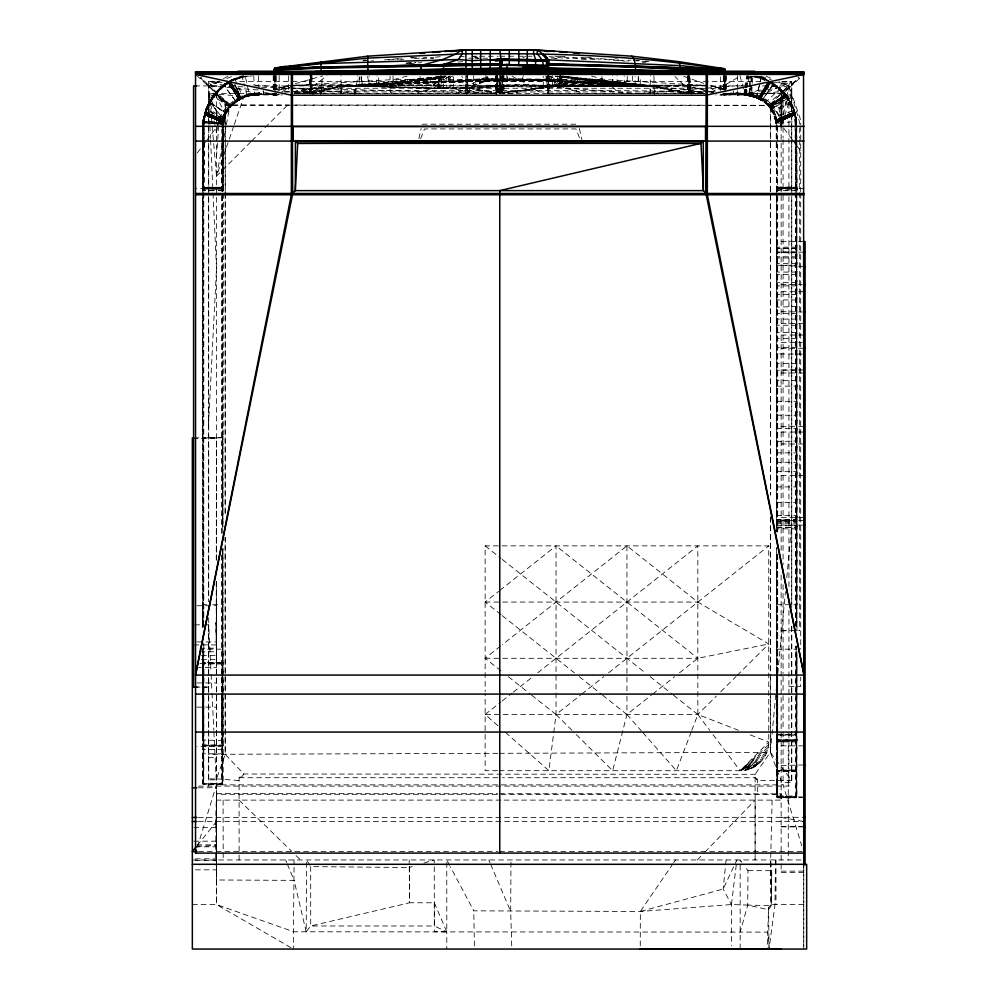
<?xml version="1.0" encoding="UTF-8"?>
<svg xmlns="http://www.w3.org/2000/svg" width="999" height="999" viewBox="0 0 999 999"><rect width="100%" height="100%" fill="white"/><g stroke="black" fill="none" stroke-linecap="round" stroke-linejoin="round"><path stroke-width="0.75" stroke-dasharray="5 3.75" d="M203.796 731.38L203.796 744.904L202.497 744.942L202.872 745.866L222.615 745.878L223.002 744.967L203.796 744.904L202.497 744.23L202.497 649.163L223.002 649.163L223.002 739.672C222.278 754.52 220.816 733.84 221.703 731.393M223.002 739.672L221.703 740.584L202.585 739.997L202.585 676.96M202.585 675.424L202.585 662.387L223.002 662.599L221.703 663.985L203.796 663.985L202.909 662.687L222.902 663.136M202.597 604.707L202.597 627.697L202.497 192.645M223.002 548.726L223.002 783.291L221.703 784.59L203.297 784.477L203.297 649.163L203.297 675.424M202.497 436.451L203.309 437.325L203.309 627.697L203.297 192.645M203.297 783.278L203.297 676.972M203.796 729.844L203.796 693.081M203.796 691.545L203.796 663.985M203.709 142.807L203.646 188.511L222.902 188.549L223.401 189.822L223.002 436.775L221.703 437.862L203.796 437.849L202.497 436.763L202.884 192.919M203.709 141.271L203.709 129.021M203.709 127.485C203.371 115.31 208.154 103.209 215.747 93.794L226.486 83.879M199.887 663.586L216.508 663.586L216.496 581.368M216.496 559.615L216.508 438.461L193.856 438.461M213.886 731.83L216.508 786.113L216.508 904.557L291.945 948.251M221.703 729.857L221.703 693.094M221.703 691.558L221.703 663.985M222.178 740.509L222.178 734.39M222.178 732.854L222.19 696.066M222.19 694.542L222.203 662.112M222.902 731.817L222.802 783.778L221.703 784.49L203.796 784.477L202.497 783.278L223.002 783.291M222.902 730.269L222.902 692.831M222.902 691.271L222.902 674.113M222.902 672.552L222.902 548.738M222.902 527.135L223.002 436.463M225.225 537.362L225.212 754.32L216.508 778.883L208.441 778.883L208.441 779.857L216.508 779.857M225.225 513.948L225.25 195.542M225.25 193.981L225.262 105.02L289.111 105.045M310.327 75.712L310.327 92.12L311.251 93.219L341.808 85.914L487.787 80.956L488.436 78.309L551.098 79.283L638.548 84.003C652.609 88.486 672.414 88.087 687.537 93.144L690.097 93.332L690.147 75.724M465.771 75.712L465.771 93.619L466.346 75.712M466.883 75.712L466.858 93.694L473.613 85.09L473.701 75.662M467.694 75.699L467.22 93.694L473.613 85.09L487.787 80.17L547.04 80.195L549.1 81.231L651.323 85.951L687.574 93.232L696.153 93.631M486.213 76.848L486.126 80.295L484.84 81.131L319.056 87.038L295.204 91.284C342.694 82.405 400.811 87.712 444.93 76.786L439.922 76.361L352.572 85.951L341.346 85.914L311.963 93.169L304.932 93.644M499.9 88.262L499.9 93.419L291.246 88.049M547.902 75.712L548.226 93.806M689.672 75.712L689.148 93.319L652.809 85.951L560.901 75.974L562.762 82.03L655.132 86.014L705.057 92.308M720.341 90.634L720.354 75.712M725.099 92.12L725.099 75.712M725.386 89.136L725.399 75.712M725.836 89.136L725.836 75.712M726.31 89.136L726.31 75.712M740.159 948.938L740.159 859.952L741.895 862.337M791.72 626.485L791.72 782.442L781.143 782.442L781.143 780.531L770.341 752.322L770.391 516.92M777.197 729.794L777.197 673.975M777.197 672.427L777.21 554.895M776.485 380.544L777.21 380.557L777.21 531.543L777.197 195.779M777.21 673.888L777.21 797.04L796.378 796.777L795.604 797.851L777.697 797.851L776.398 796.553L776.398 547.44M777.21 672.352L777.21 555.119M777.21 531.88L777.21 528.783L796.902 528.858M791.72 626.348L791.72 782.442M791.72 607.654L791.72 196.628M791.72 190.397L791.72 81.419L779.245 81.419M796.902 191.346L796.727 139.648L796.815 191.346L796.902 187.1L776.398 187.1L776.398 528.858M803.733 945.953L803.733 866.383M216.234 582.067L216.508 787.774L215.672 851.485M216.271 560.214L216.508 438.461M341.009 93.619L341.046 75.712M450.087 75.824L450.062 87.512L446.603 88.611L352.572 85.951L445.167 76.024M495.991 94.818L496.74 92.457L500.087 92.158L500.586 76.036M496.428 94.53C495.254 89.885 502.534 90.335 503.971 92.982L553.059 86.451L655.132 86.014L654.495 94.917M546.99 76.736L547.152 80.632L549.1 81.231L549.113 85.951L547.814 84.465M548.613 93.993L548.626 81.144L547.714 76.873M640.259 945.878L640.347 911.463L672.914 863.823M791.72 127.71L791.72 81.419L747.402 93.419L759.103 95.867L766.308 93.332L781.318 93.244L781.143 124.351L781.318 93.244L788.935 85.926L778.92 81.643M781.143 125.624L781.318 93.244L770.791 103.759L759.103 95.867L791.72 81.419L770.479 105.357L770.391 495.104L770.341 195.692M222.902 188.549L221.703 187.849L203.796 187.837L202.884 189.822L202.597 188.536L203.646 187.75L222.64 187.75L223.401 187.899L223.401 189.835L221.703 187.75L203.796 187.737L202.984 187.874L202.897 189.835L204.183 188.424L222.103 188.424L223.389 189.822L223.301 187.238L202.897 187.238L202.497 191.346L202.984 139.698M203.796 191.346L204.058 139.56M221.703 191.358L221.965 142.732M222.465 129.395L222.253 191.358M222.902 127.959L222.665 191.358M223.002 191.358L223.401 187.25M767.819 82.405L758.054 97.989C767.482 102.797 775.299 112.55 776.148 123.501L776.485 191.346L776.485 187.1M776.498 741.932L776.498 739.335M781.156 124.176L781.318 93.244L781.143 125.487M223.002 190.709L202.497 190.697L202.747 142.532M202.747 140.996L202.809 128.734M202.822 127.198C202.71 109.515 212.387 91.92 227.297 82.467M202.859 139.473L202.585 191.346M202.859 137.937L202.922 125.674M203.134 139.498L202.834 191.346M203.147 137.962L203.209 125.699M203.571 139.523L203.247 191.346M203.584 137.987L203.646 125.737M204.058 138.024L204.121 125.787M221.965 141.209L222.028 128.996M274.151 93.619C274.113 95.067 277.06 95.529 276.236 93.619M294.056 867.244L293.294 949.038M310.701 866.483L310.701 925.986L306.181 931.78L306.606 859.952L310.027 865.496M500.149 73.439L500.087 92.195L503.496 92.545L554.782 86.526L562.574 82.642L559.428 74.126M511.725 945.878L510.689 911.463L510.976 859.952M192.345 904.557L216.508 904.557L293.806 931.792L740.159 932.092L747.739 905.094L747.976 870.641L745.366 867.082M775.486 859.952L774.999 904.545L769.068 948.938L767.794 932.117L740.159 932.092M226.061 83.579C216.271 90.272 208.054 100.562 205.195 112.275C205.195 115.235 200 123.202 204.146 122.727L222.065 124.226C225.587 124.7 221.653 117.095 223.963 119.106C223.376 116.458 234.303 99.563 229.92 106.443L226.124 112.725L223.351 124.425L222.49 124.725L225.25 112.675L229.683 105.956L240.747 97.203L254.595 94.106L279.183 94.093M229.645 81.069C234.678 78.047 240.26 78.796 245.317 76.461L249.488 95.38L241.408 98.651L241.408 97.79L249.488 95.38L259.228 94.917L259.041 90.634M777.197 734.452L796.528 734.115L795.604 734.889L777.222 735.039L776.772 734.115L777.697 735.152L795.604 735.102L796.715 734.178L796.378 734.814M776.398 187.75L796.103 187.575L796.902 189.685M796.802 650.711L796.802 797.052L795.604 797.751L795.604 646.091M737.324 90.684L737.274 94.967L744.967 94.917L756.231 97.378L761.912 100.587L767.282 104.633L772.639 112.063L789.722 103.197C792.582 97.215 776.885 86.726 773.651 83.654L761.4 77.21L753.983 75.537M737.349 89.186L737.599 75.762M202.497 189.036L203.346 188.149L203.272 139.71M222.09 127.697C220.117 102.273 249.475 88.811 271.491 93.619M222.203 744.954L222.203 746.153M222.19 555.119L222.203 784.49M723.813 93.619L723.813 94.818L726.31 94.53C746.815 90.559 774.487 99.813 776.535 123.451L776.398 189.685L777.697 187.75L795.604 187.737L796.902 189.036L795.604 187.837M804.008 188.411L777.697 188.287C775.212 190.322 777.859 187.575 777.197 188.474L776.398 189.685L776.46 188.399L777.697 188.012L796.902 188.386M796.528 741.932L796.802 739.335L776.398 739.335L777.697 741.433L796.902 740.933M796.103 739.335L796.103 741.932M796.103 769.992L795.604 771.29L777.697 771.29L776.398 769.992L796.902 769.992L796.103 771.191M796.528 796.003L796.528 797.464L796.902 653.783L796.802 796.003L796.103 796.003L796.103 797.751L796.103 646.091M772.102 800.112L770.679 859.952L771.265 905.643L768.506 909.702L767.269 948.938M193.856 827.609L216.508 827.609L215.672 827.597L216.508 794.305L781.143 794.305M777.697 796.927L777.197 797.751L777.197 731.568M506.718 75.487L507.342 80.956L522.976 80.969L523.713 80.02L523.551 75.662M776.735 191.358L776.535 123.451L796.665 121.291L796.678 124.351M227.51 82.343C222.864 85.202 207.792 97.827 210.252 102.51L222.902 118.731C225.924 118.831 222.078 133.829 223.689 117.582L206.393 108.167L205.207 112.475M649.899 93.619L650.461 75.712M777.147 191.358L776.972 123.414C774.924 99.525 747.027 90.172 726.31 94.093C723.9 93.132 722.339 96.216 724.675 93.619M776.922 734.827L776.585 734.19L777.697 734.889M733.828 93.419L733.303 90.921M341.034 94.156L341.346 85.914L311.95 94.518M749.4 88.374L749.05 95.954L743.843 94.768L720.354 94.917M749.462 86.851L749.912 76.174L761.013 78.446L764.972 80.532L761.088 78.459L749.312 76.036L747.727 86.451M750.049 88.486L749.7 96.016M750.112 86.95L750.561 76.224M751.211 76.299L750.349 96.104M751.847 76.399L751.011 96.129L758.041 98.426M499.138 770.704L740.134 770.704C755.419 771.053 769.093 757.379 768.743 742.082L768.743 545.866L485.139 545.866L485.139 691.708M227.997 83.529C220.342 87.862 214.91 95.242 210.265 102.535L225.849 113.324L209.178 101.811M803.733 904.545L771.041 904.545L770.516 859.952L771.74 870.678L771.041 904.545L768.593 907.766L768.506 909.702L747.739 905.094L731.455 904.545L640.347 911.463L473.776 910.838L450.424 866.832M796.54 741.408L796.902 739.522L796.815 740.546M204.882 113.811C207.63 100.799 216.808 89.261 227.847 82.155L239.273 99.85L229.645 107.53L238.886 99.438L243.019 97.652L237.725 85.489M208.441 425.437L216.508 268.656L213.012 192.67M761.288 77.273L756.231 97.378L762.012 100.362C753.383 93.019 761.213 103.284 762.599 99.588L773.601 83.741L762.749 99.301C762.274 102.248 757.379 97.752 761.875 100.662L758.104 98.002L762.012 100.362C754.682 95.904 745.766 94.193 737.274 94.967M222.49 124.725L222.989 118.469L210.265 102.535L216.134 94.093L224.251 85.777L227.947 83.891M776.772 741.932L776.398 739.335M796.141 740.958L777.697 741.021L776.498 739.834L796.802 739.822L795.604 740.634L777.697 740.734L776.398 739.535L777.697 740.734L796.103 740.534M202.934 122.615L205.994 108.928L222.902 118.856L224.151 118.781L223.351 124.425L226.049 113.049L231.219 105.732C227.447 108.903 231.98 106.606 230.02 105.045L215.659 92.882M777.197 740.634L776.498 739.834L777.697 741.932L796.902 741.932M321.091 93.619L322.402 75.712M230.382 104.733L217.083 93.107C216.134 91.109 213.087 94.43 215.422 95.105L228.709 106.681C231.381 107.417 226.785 114.96 224.925 112.375L210.252 102.51L207.118 109.565L223.277 119.393L224.176 119.131L223.277 123.414L222.103 123.052L223.351 122.765L223.401 127.672M222.615 662.225L222.615 663.586M746.403 95.18L758.004 98.252L767.981 82.305L757.866 98.314L746.403 95.18L747.502 87.937M202.872 189.023L204.196 188.137L222.727 188.249L223.401 188.549L223.002 192.657M215.672 827.597L216.508 817.432M222.615 744.967L221.703 745.878L203.796 745.866L202.872 744.942M222.615 676.972L222.59 783.728L203.346 784.165L202.872 649.163M724.238 93.619L723.326 94.53M776.772 189.036L777.697 188.124M796.528 739.335L795.604 740.247L777.697 740.259L776.772 739.335M796.528 769.992L795.604 770.903L777.697 770.916L776.772 769.992M795.604 797.052L796.528 796.553L796.528 646.091M216.508 156.731L219.268 118.244L208.441 93.419L274.937 93.419M777.197 187.088L777.197 188.474L795.604 188.374L796.902 189.048L777.197 189.036M772.639 112.063L769.455 106.581L762.062 100.287L756.518 97.452L745.142 94.843L745.991 89.211M773.176 84.328C782.492 90.797 789.734 99.813 793.631 110.489L774.824 116.683L776.148 123.501L775.649 121.366L794.879 112.825L794.767 111.988L775.399 120.342L776.535 123.451M704.857 852.197L755.132 800.112L755.119 859.952L755.119 774.312L770.341 752.322L785.464 591.583M786.775 577.672L791.72 525.112M202.959 189.136L202.884 189.822L203.234 187.862L202.984 189.31L202.597 188.536L223.339 189.148L223.277 123.414L202.984 121.304L206.468 108.204L209.253 101.836M205.057 113.124L223.739 121.428L223.401 123.102L223.788 121.816L204.807 113.649L206.393 108.167L205.082 112.887L223.938 120.679L224.425 117.994L223.351 124.425M507.342 80.956L507.292 76.711M726.086 859.952L723.164 889.073L731.455 904.545L731.518 945.878M313.786 866.633L409.265 867.507L409.378 866.483L409.54 902.771L310.701 925.986L434.34 925.986M546.515 76.711C543.369 83.092 554.27 82.005 551.098 76.199M203.796 746.153L203.297 744.942M776.922 740.109L777.197 741.832M777.197 771.203L777.197 769.992M770.816 82.168L759.852 99.488L761.875 100.662L759.19 98.576L769.13 82.905M757.891 98.189L756.493 97.552L761.875 100.662L756.493 97.552L761.875 100.662L756.493 97.552L761.4 77.21L755.444 76.074M222.889 119.043L224.95 112.325L229.433 105.594L215.16 93.232M205.994 108.928L204.807 113.649L223.813 121.603L204.67 114.323L223.701 122.278L223.876 121.266L205.145 112.725L223.988 120.529L205.207 112.188L224.013 120.33L205.082 112.775L205.994 108.928L204.832 113.836L223.813 121.603L224.425 117.994L223.601 122.902L204.645 114.535L206.393 108.167L205.207 112.338L223.938 120.679L224.425 117.994L223.764 121.853L204.72 113.986L205.994 108.928L202.847 122.602L205.994 108.928L205.182 112.175L224.001 120.467L224.425 117.994L223.938 120.617L205.032 112.787L223.913 120.592M759.64 99.301L762.012 100.362L759.54 98.714M202.884 127.422L202.884 121.291L204.932 113.237L223.913 120.991L205.107 112.437L223.901 121.154L204.932 113.237L223.876 121.141L205.12 112.487L223.913 120.879M420.005 76.386L420.641 80.582L443.019 77.522L444.38 76.074C435.601 76.711 429.445 80.195 420.641 80.582L389.41 84.503L352.572 85.951L378.047 84.703L378.746 75.949M731.455 904.545L736.862 859.952L734.253 865.509M204.146 122.727L223.289 124.088L204.146 122.727L207.118 109.565M499.812 590.446L556.043 545.866L556.043 714.497L548.888 770.704L504.845 731.867M725.823 93.619C725.511 95.729 722.065 95.217 724.824 93.619M437.412 77.185L436.426 78.609L430.494 79.371M355.282 93.619L357.842 75.712M691.383 94.917L690.983 87.038L687.537 93.144L690.072 93.419L690.983 87.038L707.354 90.859L690.983 87.038L639.835 85.365L638.548 84.003L638.548 76.798M202.872 663.573L202.872 662.212M223.739 121.428L223.401 123.102L223.651 121.89L204.807 113.824L204.608 114.61L223.639 122.665L204.695 114.211L223.776 121.728L205.02 113.024L223.901 120.916M746.628 89.298L745.766 95.042M746.865 87.812L748.676 75.924M744.692 89.136L743.855 94.718L745.142 94.843M744.917 87.65L746.728 75.787M745.341 89.148L744.342 94.755L751.623 96.354L752.509 76.036L761.113 77.972L765.134 80.095L761.201 77.997L752.347 76.161M745.566 87.662L747.377 75.799M746.216 87.725L748.026 75.837M440.497 76.723L439.398 78.134L420.991 80.632L445.142 76.473L389.747 84.191L341.808 85.914L311.8 93.169L303.396 93.631M649.974 94.143L651.261 85.951L686.063 94.256M438.286 76.498L438.449 87.213L437.25 88.049L353.721 86.014L319.942 89.598L294.68 93.706M354.807 94.917L353.721 86.014L452.085 88.861L470.192 88.436L495.516 93.207L496.878 91.671M361.663 76.698L361.301 85.09L352.572 85.951L375.911 85.015M222.902 662.399L221.703 663.648L203.796 663.636L202.585 662.387M778.683 82.355L788.935 85.926L781.143 127.16L778.77 114.748L791.72 93.419L770.791 103.759L778.696 115.459L781.193 102.585M796.902 245.866L795.604 247.165L777.697 247.178L776.398 245.879M776.398 520.766L777.697 519.468L795.604 519.468L796.902 520.754M276.373 93.419L243.956 96.466L208.441 93.419L216.508 132.705C216.92 111.663 234.765 93.831 255.794 93.419L208.441 81.419L208.441 194.743M216.508 175.974L223.426 139.823M223.714 138.312L226.024 126.261M226.311 124.763L229.77 106.681L240.884 97.502L234.877 84.59L241.084 97.527L236.076 101.673L243.019 97.652L240.534 97.914L234.827 84.628M796.902 246.915L795.604 248.476L777.697 248.489L776.398 247.203M223.714 121.791L204.533 114.71L223.589 122.914L204.695 114.298L223.576 122.377L204.658 114.41L223.751 121.578L223.589 122.615L204.558 114.635L223.601 122.902L204.558 114.66L204.807 113.948L223.714 121.703L204.758 114.011M238.873 99.45L228.908 83.554M796.902 250.699L795.604 251.96L777.697 251.973L776.398 250.712M796.902 251.473L795.604 252.735L777.697 252.747L776.398 251.486M202.597 189.036L203.309 187.924L204.183 188.511L204.183 142.832M222.902 744.967L221.703 746.153L196.865 746.365M458.404 93.419L458.703 91.933L466.171 88.262L468.968 85.265L487.799 75.887M776.498 189.036L777.697 187.837L777.697 189.036M776.398 521.291L777.697 520.042L795.604 520.029L796.902 521.278M796.802 769.992L795.604 771.191L777.697 771.203L776.498 769.992M222.053 124.301L223.239 124.738L222.914 191.358M228.846 81.543L240.072 99.4L236.089 101.686L223.476 84.74L228.222 81.918L239.685 99.613L236.076 101.673L223.464 84.79L227.922 82.28L239.198 99.888L236.076 101.673L243.019 97.652L241.246 98.352M796.902 255.594L795.604 256.793L777.697 256.805L776.398 255.607M796.902 256.78L795.604 257.979L777.697 257.979L776.398 256.78M223.639 122.665L204.733 114.223L202.847 122.602L204.645 114.535L223.664 122.565L204.645 114.311L223.664 122.59L204.608 114.61L202.984 124.363M467.245 93.481L467.345 75.699M776.398 522.914L777.697 521.753L795.604 521.753L796.902 522.902M705.019 93.619L691.283 93.619L689.098 75.712L689.223 92.133L687.537 93.144L689.66 92.12L703.733 92.807M418.881 138.686L421.116 128.534M796.902 262.375L796.815 264.523L795.604 265.222L777.697 265.235L776.398 264.111M776.398 522.127L777.697 521.016L795.604 521.016L796.902 522.127M203.671 122.677C205.494 107.018 213.973 91.583 227.735 83.554M203.222 122.64C205.032 107.168 213.199 92.383 226.261 83.879M500.087 92.158L495.979 92.757L470.192 88.436L470.104 86.776L461.738 76.336M796.902 271.054L795.604 272.078L777.697 272.078L776.398 271.066M796.902 273.551L795.604 274.575L777.697 274.588L776.398 273.564M776.398 516.508L777.697 515.509L795.604 515.509L796.902 516.495M205.27 112.225L223.988 120.617L205.145 112.725L223.988 120.567L205.27 112.263L206.393 108.167L202.847 122.602L204.608 114.685L223.514 122.889M725.386 93.619L724.774 94.73L721.478 94.868M760.064 99.475L761.875 100.662L756.518 97.565L758.815 98.926L769.717 81.731M626.947 696.266L626.947 714.497L612.637 770.704L573.451 731.792M216.508 132.705C219.455 113.187 236.276 96.366 255.794 93.419M223.988 120.367L223.826 121.204L205.02 112.899L223.876 121.266L205.02 113.024M776.398 487.862L777.697 486.913L795.604 486.9L796.902 487.862M776.398 503.484L777.697 502.559L795.604 502.547L796.902 503.484M776.398 472.29L777.697 471.366L795.604 471.353L796.902 472.29M776.398 523.039L777.697 522.127L795.604 522.127L796.902 523.026M796.902 281.531L795.604 282.43L777.697 282.442L776.398 281.543M796.902 284.99L795.604 285.889L777.697 285.901L776.398 285.002M224.862 112.575L226.124 112.725L224.862 112.575L215.422 95.105M776.398 463.161L777.697 462.3L795.604 462.3L796.902 463.149M229.957 82.58L240.684 98.976L236.076 101.673L243.019 97.652L239.797 98.876M688.935 92.17L688.124 93.207M750.986 96.216L744.954 94.83L715.571 94.917M197.365 847.164L216.483 784.864L498.214 784.864M776.398 190.047L796.902 190.047L796.665 121.291C794.829 112.837 792.532 99.6 785.301 95.492L769.829 104.533C769.517 110.39 775.898 116.733 776.148 123.501L775.786 121.94L795.029 113.287L794.779 112.088L775.424 120.317L776.148 123.501L775.986 122.815L795.154 114.635L794.767 111.988M215.509 92.932L214.385 94.193L216.171 94.031L229.221 105.919C230.694 107.592 226.448 113.923 224.95 112.325M441.221 74.875L438.199 84.74L436.988 85.602L353.721 86.014L442.157 88.486L443.444 87.313L443.444 76.598L439.922 76.361L436.988 85.602M776.248 123.489C777.459 116.858 769.555 110.202 770.029 104.87L785.451 95.754C788.548 92.982 774.425 86.451 773.488 84.016C785.938 92.52 794.754 106.281 796.665 121.291L794.967 113.849M782.067 124.226L791.72 93.419M440.846 75.874L437.899 85.202L438.786 88.087C475.137 89.248 511.351 83.466 547.752 86.688L637.562 93.619M796.902 299.188L795.604 299.975L777.697 299.975L776.398 299.2M776.398 524.55L777.697 523.763L795.604 523.763L796.902 524.537M440.422 76.224L437.25 88.049C472.302 90.497 507.979 83.541 543.269 87.013L547.752 86.688L546.928 85.489L546.928 76.224M796.902 293.644L795.604 294.418L777.697 294.43L776.398 293.644M223.064 122.577L204.183 121.403L204.183 127.522M225.949 112.987L223.351 122.765L222.103 123.052M223.689 117.582C227.472 102.348 244.218 93.044 259.203 94.093M776.398 453.621L777.697 452.872L795.604 452.859L796.902 453.608M250.699 141.933L216.508 176.124L233.791 125.974M234.29 124.488L243.956 96.466M466.221 94.143L472.402 85.902L487 80.894L551.048 80.494L652.809 85.951L559.378 75.899M223.152 188.536L195.542 188.411M228.571 81.706L239.972 99.45C239.86 96.291 267.432 92.857 273.239 94.83L278.883 94.668M417.819 93.419L418.369 91.933L433.141 88.262L452.922 75.849M796.902 312.762L795.604 313.449L777.697 313.449L776.398 312.774M796.902 306.468L777.697 307.13L776.398 306.468M776.398 441.645L795.604 440.984L796.902 441.633M691.246 731.792L676.385 770.704L642.394 732.055M691.795 730.344L697.839 714.497L697.839 545.866L537.712 672.827M786.8 96.279L771.378 107.83C770.142 109.678 768.581 106.394 770.291 105.757L784.715 94.93C786.126 92.882 788.386 97.09 786.176 97.565L771.765 108.354C770.404 110.439 769.068 106.843 770.604 106.044L785.014 95.205C786.213 93.831 787.736 96.266 785.888 96.516L770.479 105.669C767.731 106.319 771.315 112.587 773.214 110.439L789.135 102.16C793.493 99.663 795.416 118.594 796.665 121.291L794.405 110.227L790.871 102.597L780.132 88.649L766.071 101.91C763.386 104.658 772.652 107.03 772.065 111.039M768.231 82.442L758.104 98.476L756.518 97.565L761.875 100.662L759.502 98.926L761.875 100.662L759.964 99.513L770.941 82.08L773.701 83.704L770.941 82.23M420.641 138.649L424.563 128.933L575.961 128.933L580.993 141.433M495.516 93.207L497.977 92.308L500.374 86.451L543.294 87.25L543.219 76.299M239.485 99.251L236.089 101.686L242.969 97.54L249.463 95.292L259.228 94.83M210.252 102.51L207.53 108.791L204.183 121.403L222.09 123.114M760.114 99.513L762.012 100.362L758.503 98.164L758.965 98.926M796.902 325.262L776.398 325.274M776.398 428.446L796.902 428.434M733.603 866.895L723.164 889.073L640.347 911.463M496.715 92.308L501.386 91.671L503.858 92.77L543.294 87.25L510.014 93.731M796.902 319.081L776.398 319.093M550.074 75.986L550.074 85.252L553.059 86.451L553.396 85.839C555.594 85.577 564.959 81.831 561.563 81.231C557.38 86.289 549.225 85.602 543.219 86.101C508.441 82.842 473.826 89.036 439.085 87.65L438.536 76.299M443.131 77.497L445.042 76.886L439.398 78.134M776.398 415.222L796.902 415.222M759.377 99.188L770.129 82.005L773.651 83.654L782.579 91.184L767.357 104.583M759.914 99.475L761.875 100.662L756.518 97.565L758.253 98.564L768.481 82.592L758.441 98.139L759.19 98.576L758.378 98.202M768.568 82.642L758.516 98.739L756.518 97.565L758.179 98.514M758.603 98.801L769.48 81.631M721.89 94.543C736.363 94.668 753.433 91.995 765.396 102.547C769.455 102.023 769.68 111.413 772.489 109.428L786.9 98.639C789.135 93.194 774.013 85.027 770.054 81.831L759.028 99.063L761.875 100.662L759.64 99.463L770.641 81.93L773.701 83.704L771.003 82.105L760.052 99.625L758.241 98.414L758.853 98.701M759.128 98.426L759.902 99.051L759.165 98.851L770.179 81.706L773.701 83.704L770.941 82.08M759.302 99.238L770.429 81.918L773.651 83.654L769.954 81.768M769.73 81.481L773.701 83.704L770.566 81.893L759.565 99.413L761.875 100.662L759.39 99.301M768.83 82.755L758.441 98.139M759.315 98.851L760.152 99.475L759.277 98.676L770.316 81.831L773.701 83.704L769.842 81.543M796.902 338.386L776.398 338.399M223.002 749.45L202.497 749.437M241.059 98.102L239.86 98.839L243.019 97.652L240.871 98.938L230.282 82.517M240.247 98.963L241.134 98.002L240.085 98.701L241.134 98.002L232.555 84.915M796.815 247.39L795.604 248.214L777.697 248.214L776.398 246.928M796.815 332.555L776.398 332.43M776.398 796.553L796.802 796.503L795.604 797.302L777.697 797.214L776.398 796.016L796.103 796.003M673.788 862.537L675.549 859.952M241.034 98.789L230.507 82.255M466.758 94.043L473.326 85.527M197.365 152.859L205.557 141.92M206.468 140.709L215.572 128.546M796.815 262.787L795.604 263.486L777.697 263.499L776.398 262.375M223.614 119.081L225.537 112.825M197.178 845.566L216.508 821.515M216.209 92.27L214.448 94.243L216.159 94.031L230.307 106.493M222.914 436.825L221.703 437.525L203.309 437.325M214.385 94.193L216.433 93.756L229.683 105.332L229.533 107.455M783.066 124.251L783.066 93.506L798.775 77.173M697.364 859.952L703.783 853.308M445.142 76.473L443.519 76.636M276.236 94.818L275.312 93.619M251.798 140.834L263.923 128.709M265.022 127.597L289.285 103.347M796.902 347.327L776.398 347.34M777.697 554.757L777.697 797.851C775.599 795.566 777.434 798.438 776.772 796.016M497.889 725.736L485.139 714.497L697.839 714.497L716.383 696.053M720.754 691.708L736.026 676.523M737.112 675.436L768.743 643.98L697.839 602.072L626.947 545.866L502.26 644.717M795.604 188.112L796.802 189.173L796.802 188.536L776.585 188.561M726.098 93.419L783.066 93.506L799.225 77.822M796.815 353.883L795.604 354.033M776.398 401.323L796.902 401.323M214.448 94.231L216.134 94.093L229.645 107.53L229.383 105.682M557.005 76.049L652.809 85.951L548.913 81.144L547.539 80.245L547.427 76.786M795.042 124.513C795.329 107.555 784.827 91.583 770.329 83.367L779.183 89.535L785.301 95.492L770.903 106.319L770.491 108.179L769.218 105.956L769.879 104.62L786.675 95.492L785.239 95.405L770.903 106.319C760.064 93.431 742.045 92.37 726.498 93.631M768.631 744.655L740.134 770.704L710.714 731.605M783.066 93.506L802.909 75.437M320.766 94.917L319.056 87.038L312.013 93.119L310.739 92.582L310.614 75.749M786.6 95.554L770.241 105.232C768.006 105.544 769.555 109.503 770.991 107.305L785.376 96.541C787.374 96.116 785.589 92.507 784.365 94.593L769.218 105.956L770.441 108.104M240.921 98.189L240.647 98.352M768.268 747.289L740.134 770.704L760.364 762.324L750.661 768.693L755.781 766.033M239.273 99.85L236.076 101.673L239.348 99.45M501.036 614.672L485.139 602.072L498.588 591.408M501.036 670.878L485.139 658.291L501.036 645.691M485.139 714.497L501.036 701.897M502.26 700.923L512.037 693.169M513.261 692.207L532.817 676.698M531.593 695.117L556.043 714.497L580.494 695.117M581.718 694.143L603.721 676.698M608.603 672.827L768.743 545.866M602.497 695.117L626.947 714.497L651.398 695.117M652.609 694.143L674.625 676.698M679.507 672.827L697.839 658.291L768.743 643.98M241.134 98.002L236.089 101.686L239.023 99.7M239.211 99.6L236.089 101.686L239.236 99.226M376.323 84.915L377.035 75.986M239.585 99.001L236.089 101.686L239.323 99.176M239.098 859.952L239.098 777.709L243.881 774L755.119 774.312L757.679 780.531L757.679 793.88M688.748 92.645L703.733 93.282M236.089 101.686L239.498 99.063M294.88 85.227L315.135 84.828L326.885 75.774M767.644 749.962L740.134 770.704L762.349 760.127M485.214 81.069L548.189 80.857M235.314 100.649L240.584 96.816L254.57 93.631L254.433 90.634M445.766 75.799L433.291 84.828L315.135 84.828M393.044 75.762L393.044 82.967L392.07 84.303L341.808 85.914L361.263 85.327L362.063 84.091L362.063 76.686M230.145 80.931L240.559 76.386M766.733 752.622L740.134 770.704L768.743 742.082L748.488 734.203M241.084 98.451L241.084 98.202M776.772 527.609L795.604 527.222L796.902 528.521M240.372 96.965L241.408 97.79L240.659 96.791M240.921 98.664L240.434 99.013M776.772 525.849L777.697 525.486M229.857 80.944L232.43 79.346L232.767 80.082L245.117 75.562M790.783 102.635L794.942 113.561L775.674 121.491L795.029 113.287L794.405 110.227L795.291 114.548L776.011 122.877L775.399 120.33L794.592 112.063L794.954 112.924L775.649 121.403L774.537 116.783L776.148 123.501L774.537 116.783L775.187 116.558M765.546 755.232L740.134 770.704L764.085 757.754M230.744 82.105L241.246 98.739L243.019 97.652L240.871 98.938L230.332 82.53M226.249 83.516C212.974 92.67 204.108 108.254 203.272 124.388M240.684 98.976L243.019 97.652L240.784 99.001L241.321 98.614M240.584 99.113L243.019 97.652M281.656 91.933L291.958 86.014M748.001 769.592L760.364 762.324L742.694 770.591M750.661 768.693L758.166 764.31M710.564 93.419L740.197 76.149M239.398 99.675L228.084 82.005M786.912 95.904L787.911 97.865M230.145 81.443L244.867 75.237M796.116 740.634L796.802 740.034L795.604 740.721M688.448 93.032L702.21 93.644M230.357 81.256L245.017 75.2L232.355 80.22M230.332 81.231L234.827 78.809L229.595 81.768L234.827 78.809L230.282 81.144L234.827 78.809L232.305 80.132M239.872 99.513L228.584 82.005M228.459 82.193L223.464 84.79L228.646 82.093M277.647 91.221L287.874 85.852L291.958 85.402M745.341 770.229L760.364 762.324M225.262 105.02L225.125 514.01M449.675 76.274L433.291 84.828L438.736 85.265M223.464 84.79L228.309 82.28M218.094 81.256L208.716 85.926L208.716 595.854M223.451 78.584L228.808 75.912M444.018 77.035L443.019 77.522L442.944 76.349M796.815 363.536L776.485 363.549M796.578 124.351L794.405 110.227L794.692 112.475L775.611 121.254L776.011 122.902L795.291 114.585L796.665 121.291L794.405 110.227L793.768 110.439L796.29 124.388L794.13 110.327L794.58 112.175L775.511 120.829L794.704 112.7L794.13 110.327L792.894 110.727L785.326 95.542M774.824 116.683L775.499 120.492L794.68 112.088L794.867 113.224L794.767 112.537L775.536 120.854L774.824 116.683L775.574 121.066L794.68 112.088L795.291 114.598L776.011 122.902L775.786 121.94L794.917 113.112L795.291 114.585L794.742 112L775.424 120.317L794.68 112.088L795.291 114.585L775.998 122.877L774.899 116.658M775.649 121.366L795.104 113.661C795.591 117.07 794.043 109.016 794.979 113.449L775.761 121.728L775.461 120.305L794.779 112.038L795.229 114.56L775.986 122.815L775.399 120.33L794.779 112.038L775.649 120.991L775.811 121.803L795.229 114.236L775.986 122.815L795.254 114.41L794.779 112.125L775.461 120.317L776.148 123.501M775.948 122.627L795.229 114.56L795.142 113.886L775.811 122.065L795.117 113.736L775.786 121.94L795.167 113.961L795.291 114.585L775.986 122.69L795.291 114.548L794.742 112.2L775.599 121.179L794.967 113.087L775.624 121.291L775.511 120.28L775.911 122.49L795.129 113.774L775.811 121.803L794.942 113.561L795.167 114.261L775.998 122.877L795.117 113.736L795.229 114.56L775.973 122.752L775.761 121.866L794.917 113.611L795.204 114.623L775.948 122.652L795.154 114.635L775.886 122.377L795.079 114.336L794.13 110.327L796.565 121.291M794.692 112.475L775.424 120.317L794.792 112.188L795.229 114.56L775.911 122.49L794.942 113.561L775.736 121.741L795.029 113.436M223.002 753.808L202.497 753.795M430.02 82.979L430.619 75.874M775.761 121.591L794.754 112.687M775.499 120.767L794.829 112.313M775.586 121.141L794.779 112.288L795.179 114.585L775.761 121.866L795.142 113.886L775.936 122.452L795.179 114.585L775.936 122.577M775.861 122.278L795.229 114.485M775.411 120.392L794.58 112.175M775.411 120.429L794.617 112.063L794.804 112.987L794.13 110.327L794.779 113.037M775.474 120.654L794.929 112.8L775.599 120.929M522.777 57.667L525.561 56.481M219.905 81.356L208.716 85.926L216.508 176.124M226.885 78.496L232.48 76.211M466.346 93.544L473.701 84.603L486.201 79.82L546.515 79.695L547.902 80.42M423.264 83.204L423.988 76.024M796.902 370.154L776.398 370.154M232.467 79.421L241.933 75.974M232.592 79.683L242.008 76.261L244.618 85.951M232.967 80.519L242.245 77.148L252.322 75.887M235.19 79.62L245.317 76.461L249.663 76.211M416.833 83.429L417.657 82.105L417.657 76.149M721.877 94.106C738.648 92.07 759.128 94.143 770.816 106.244L785.202 95.367C786.862 94.193 788.561 97.54 786.55 98.089L771.066 109.678L769.467 104.92L775.324 116.521L776.061 116.271C769.143 96.541 745.167 90.584 726.31 93.619C726.585 96.503 721.44 93.856 726.31 94.83M795.604 735.014L796.528 734.427L795.604 735.152M776.772 525.699L795.604 525.474L796.902 526.723M796.378 797.327L795.604 797.464M409.265 867.507L412.2 866.608M423.963 863.061L434.253 859.952L434.328 925.986L446.79 931.83L446.79 949M295.254 83.729L321.853 76.086M487.212 76.736C490.122 80.869 482.692 81.581 487.787 80.956L487.787 76.711M776.398 386.151L796.902 386.151M407.13 76.136L393.606 79.545L290.984 85.664M553.059 86.451C559.278 85.29 565.746 82.805 559.964 76.036M294.817 93.044L319.056 87.038M274.825 88.811L287.874 85.852L287.874 88.262L275.549 89.86M358.529 85.527L361.263 85.327M222.477 663.086L203.009 663.074M484.84 81.131L486.463 80.657L486.675 76.773M776.585 770.479L796.802 770.491M723.326 94.818L724.525 93.619L724.1 94.393M795.604 797.202L796.802 796.003L796.49 796.99M796.802 190.709L776.485 190.684M472.402 85.902L485.564 80.807L485.864 75.462M780.619 124.4C779.72 107.318 764.185 93.856 747.402 93.419L788.935 85.926L800.699 120.017L800.699 124.7M562.549 81.506L655.132 86.014L553.396 85.839L543.244 86.613M776.772 527.122L796.902 527.347M442.944 76.811L389.972 83.741L358.791 85.152C431.805 83.804 504.745 75.25 577.709 82.043L651.323 85.951M438.311 88.461L439.735 87.2L439.735 76.636M420.991 80.632L436.426 78.609M747.402 93.419L766.832 93.344L783.653 91.009L781.23 109.053M202.897 187.887L202.897 142.757M431.343 77.997L390.035 83.254L359.078 84.703L448.501 81.518L488.399 78.796L551.098 79.758L640.359 84.578L617.182 83.379L555.319 76.349M242.12 76.686L246.478 76.136M439.423 88.486L441.034 87.238L441.034 76.861M303.359 93.669C306.905 91.933 314.26 95.105 309.89 92.12L309.89 75.699M421.541 58.716L433.766 57.38M435.289 57.218L442.932 56.381M795.004 121.466L795.841 121.379L793.631 110.489M274.013 89.76L292.507 88.262M202.597 745.441L222.902 745.454M202.597 783.778L222.902 783.79M275.025 94.118L276.236 94.118M362.999 60.19L366.059 59.878M430.569 58.654L433.628 58.342M400.611 59.965L403.696 59.665M414.485 58.629L426.823 57.43M459.453 56.843L464.11 56.394M363.024 60.789L370.679 60.052L370.704 61.076L373.763 60.814M457.954 62.088L462.612 61.651M406.618 63.299L415.921 62.487M384.478 59.89L398.264 58.716M410.514 57.667L413.574 57.405M388.324 59.965L403.733 58.679M411.438 58.042L419.143 57.405M409.278 63.674L421.59 62.637M405.869 63.124L415.172 62.4M639.984 93.419L705.019 88.274M706.568 88.149L748.376 84.84M773.139 82.892L791.72 81.419M723.538 94.743C727.21 93.169 721.278 95.417 726.31 94.917M488.436 78.309L448.451 81.044L359.165 84.216L359.165 76.511M448.451 76.399L448.976 82.23L488.449 79.545M448.976 82.23L488.523 79.658L497.115 80.956L496.69 76.711M352.572 85.951L406.68 82.442L407.48 81.556L407.53 76.611M444.006 88.624L446.753 87.413L446.753 75.524M545.379 75.849L559.652 85.265L703.808 85.227M781.143 630.906L799.675 630.319M273.239 93.619L273.239 94.917L278.808 94.256L274.775 94.755M294.293 92.87L309.89 92.12L311.526 93.194M259.216 94.53C241.908 92.994 224.638 106.006 222.527 123.426L223.002 526.96M297.327 93.644L311.101 92.994M273.239 94.917L278.684 94.78M781.143 630.781L788.935 630.481M449.275 82.305L485.714 80.956M273.239 94.53L276.186 94.917M367.432 76.424C373.314 94.006 349.013 81.468 341.808 85.914L389.036 84.615L390.035 83.254L390.035 75.961M341.808 85.914L368.281 85.065L369.043 83.829L369.043 76.036M223.002 190.06L202.497 190.047M196.878 846.178L216.521 845.666L216.496 786.101M781.143 765.521L803.745 764.959M360.864 85.402L358.354 85.452L359.827 84.178L359.827 76.623M777.697 741.433L776.398 740.946M273.239 94.093L275.1 94.53M578.209 82.442L546.503 80.894M284.128 91.796L290.322 91.721M291.883 91.708L389.598 90.572L616.058 90.572L707.529 91.596M548.226 86.788L655.132 86.014L562.574 82.642L561.263 81.306L561.263 75.562M497.777 753.321L208.441 754.32M499.338 753.321L770.341 752.322L791.72 780.531L757.679 780.531L755.132 777.709L502.572 777.709M254.57 93.631L254.633 94.83L259.228 94.917M471.865 56.244L478.071 56.244M479.62 56.244L498.226 56.244M499.775 56.244L516.833 56.244M518.381 56.244L532.342 56.244M468.718 58.192L473.376 58.192M474.925 58.192L481.143 58.192M482.692 58.192L488.911 58.192M495.242 61.364L498.351 61.364M290.434 105.195L224.975 105.17L208.441 81.419L219.355 81.419M239.623 81.419L760.526 81.419M293.319 85.265L705.369 85.265M194.643 85.926L236.8 85.926M255.432 85.926L743.706 85.926M762.412 85.926L788.935 85.926L799.675 122.465L799.675 138.049M294.056 88.262L707.717 88.262M284.765 91.933L292.532 91.933M294.081 91.933L707.117 91.933M708.678 91.933L716.445 91.933M705.019 93.506L294.168 93.419L310.801 92.62M294.78 93.619L496.815 93.619M513.261 93.656L502.672 93.619L502.609 73.914M279.183 94.53L254.62 94.543L240.884 97.502M254.645 94.917L282.392 94.917M295.342 105.045L704.932 105.22M706.493 105.22L770.479 105.357L706.58 105.345M291.995 105.195L705.019 105.332M422.077 124.188L578.446 124.188M203.297 189.023L222.615 189.036M781.143 241.558L803.745 241.558M781.143 252.16L803.745 252.16M781.143 284.54L802.234 284.54M781.143 291.708L803.745 291.708M781.143 323.414L803.745 323.414M781.143 335.04L803.745 335.04M781.143 342.332L802.234 342.332M781.143 348.289L803.745 348.289M802.234 354.133L776.485 353.883M781.143 369.955L803.745 369.955M781.143 372.964L803.745 372.964M781.143 426.648L803.745 426.648M781.143 432.055L803.745 432.055M193.856 437.849L216.508 437.849M781.143 443.981L803.745 443.981M781.143 475.561L803.745 475.561M781.143 517.544L803.745 517.544M781.143 520.629L803.745 520.629M781.143 525.112L803.745 525.112M485.139 602.072L697.839 602.072M202.497 604.707L206.781 604.707M212.75 604.707L223.002 604.707M776.398 604.707L796.902 604.707L796.902 380.519L777.21 380.557M196.84 605.706L216.333 605.706L216.483 641.945L204.408 641.945M194.643 624.825L203.084 624.85M204.495 624.85L208.716 624.825L211.039 672.901M196.865 641.945L202.897 641.945M193.843 644.917L216.483 644.917L216.146 622.652L216.508 667.582L198.376 667.582M199.887 648.214L216.496 648.214M776.398 649.163L796.815 649.163M199.887 651.81L216.496 651.81L216.146 622.652L216.483 641.945M201.398 655.619L216.508 655.619L216.146 622.652L216.508 663.586M485.139 658.291L697.839 658.291L556.043 545.866M201.398 659.565L216.508 659.565M196.865 682.966L216.508 682.966M788.935 686.513L800.699 686.513L800.699 677.16M196.865 707.117L216.508 707.117M776.398 741.932L777.697 741.932M781.143 745.841L803.733 745.841M208.441 757.467L216.508 757.467M497.577 770.704L485.139 770.704L485.139 693.231M239.098 777.709L501.011 777.709M501.336 784.864L783.066 784.864L801.735 845.678M198.376 786.113L788.935 786.113L788.935 608.628M198.376 787.774L216.508 787.774M216.508 793.618L497.889 793.743M499.45 793.743L781.143 793.88L781.143 800.112L502.572 800.112M795.604 796.553L796.902 796.553M781.143 796.89L802.234 796.89M803.733 797.439L776.922 797.339M501.011 800.112L216.508 800.112L216.496 879.982L294.093 880.369L306.181 931.78M198.376 817.469L803.745 817.307M198.376 821.515L802.185 821.515M781.143 826.585L802.234 826.585M781.143 826.872L803.745 826.872M193.893 841.183L215.672 841.183L216.508 844.867L216.508 846.815L196.865 846.815M196.865 844.867L216.508 844.867M198.576 851.585L498.039 851.585M499.6 851.585L802.172 851.585M195.454 858.84L215.672 858.84L216.196 865.721M192.345 859.952L803.733 859.952M195.367 860.501L216.508 860.501M195.367 869.842L216.508 869.842L216.296 867.095M781.143 871.14L803.733 871.14M803.733 872.502L781.143 872.502L781.143 571.54M546.515 80.969L561.351 81.606L560.776 80.245M747.976 870.641L771.74 870.678L771.265 905.643L747.739 905.094M449.7 865.459L446.778 859.952L446.79 931.83L434.328 931.78L434.34 902.771L409.54 902.771L409.203 859.952M310.701 92.208L311.089 93.619L311.089 75.712M709.078 91.608L713.736 91.658M781.143 311.663L802.234 312M500.062 92.02L503.971 92.982M551.048 80.494L506.63 79.545L551.011 80.594L561.351 81.606M777.697 796.515L776.81 796.453M242.982 86.801L208.716 85.926L259.34 90.11M261.663 87.288L289.698 88.012M263.237 91.458L263.424 93.419L263.237 90.921L266.159 91.546M278.059 94.868L275.249 94.718L274.45 93.619M638.224 76.748L638.224 83.991L640.272 84.091L640.259 76.648M632.529 76.061L632.879 84.665L640.646 85.027L617.407 83.829L556.955 76.311L557.792 76.773M632.879 84.665L641.083 85.34L639.36 85.252M628.421 84.815L652.809 85.951L555.119 76.174L618.169 84.266L628.421 84.815L571.378 78.446L570.841 77.185L562.15 76.099M639.835 85.365L641.57 85.452M627.984 84.703L627.247 83.454L570.841 77.185M501.373 76.436L501.411 92.045L503.121 92.52M781.143 265.085L803.745 266.721M652.809 85.951L602.834 82.33L601.985 81.431L601.922 76.424M216.508 778.883L239.098 780.531L243.881 774L225.212 754.32L225.125 537.412M208.441 81.419L225.537 82.792M253.521 85.04L289.273 87.912M290.821 88.037L357.667 93.419M276.236 94.53L275.462 94.393M580.681 57.418L594.467 58.566M596.003 58.704L625.137 61.126M294.605 93.032L299.213 93.419M586.675 57.467L591.333 57.867M600.649 58.654L628.571 61.051L628.721 60.04L631.793 60.327M642.407 62.238L645.479 62.5M795.604 525.511L796.815 526.261M614.959 58.704L618.019 59.003M633.329 60.477L648.676 61.963M560.389 56.244L565.022 56.693M572.727 57.43L598.938 59.965M550.961 57.892L558.716 58.641M636.563 60.19L639.622 60.514M645.754 61.139L648.813 61.451M549.1 56.606L568.98 58.654M555.094 56.206L588.698 59.89M724.312 89.86L710.813 88.262L706.73 86.014M777.21 797.04L776.498 548.513M564.747 76.436L565.359 77.697L571.378 78.446M769.43 105.407L769.992 106.968M557.355 76.636L565.359 77.697M486.525 93.669L452.085 88.861L453.371 87.6L453.371 76.748M781.143 817.369L803.733 821.515M777.697 741.021L776.398 739.697M795.604 188.274L796.528 188.761L796.353 139.685L796.565 191.346M776.772 740.259L777.697 740.534M777.697 797.314L776.498 796.016M547.814 75.499L547.814 92.295L549.113 93.619L688.848 93.619L688.848 75.712M753.895 76.049L761.313 77.572L765.371 79.72L761.213 77.547L755.419 76.249M757.055 76.324L761.525 77.273L768.98 81.131M777.197 734.228L796.103 734.44M724.437 88.899L710.813 85.852L710.813 88.262L715.321 91.196M724.312 88.899L710.813 85.852L723.788 89.248M708.84 91.209L713.311 92.245L708.84 91.246M639.51 85.352L638.224 83.991M691.196 90.484L704.819 93.806M636.351 85.19L635.102 83.829L635.102 76.611M591.558 76.136L605.082 79.545L707.704 85.664L683.566 84.828L674.874 76.523M625.349 84.678L624.2 83.329L624.2 75.924M613.548 84.116L612.524 82.78L612.524 75.662M556.181 76.523L555.294 76.061M618.169 84.266L617.107 82.88L617.107 75.524M592.944 83.142L592.082 81.806L592.082 75.949M761.113 76.236L771.365 79.808M683.716 76.336L703.683 83.342M673.401 695.117L697.839 714.497L738.361 730.257M768.805 81.094L761.3 77.185L768.681 80.981M223.788 121.816L204.945 113.112L223.838 121.478M473.988 56.481L478.171 58.254M766.033 76.136L771.765 78.584M215.285 93.943L215.946 94.343M223.951 120.692L205.082 112.887M204.92 113.324L223.813 121.603M204.795 113.811L223.739 122.103M474.063 56.668L478.284 58.529M204.895 113.449L223.751 121.94M204.683 114.423L223.501 122.74M549.825 76.361L567.42 84.828L554.657 76.136M770.766 82.243L773.651 83.654L770.716 82.205M766.832 80.17L761.375 77.298L769.542 81.394M511.975 76.161L529.42 85.265L532.242 88.262L539.36 91.933L539.56 93.419M761.525 77.273L769.08 81.256M761.3 77.185L769.342 81.406M761.4 77.21L766.87 80.095M559.652 85.265L565.272 88.262L579.695 91.933L580.144 93.419M216.109 94.106L214.797 93.906L215.709 94.693M770.479 81.856L773.701 83.704L769.954 81.593L773.701 83.704L770.641 81.93M770.379 81.806L773.701 83.704M758.328 98.614L756.518 97.565L758.416 98.676M758.728 98.252L762.012 100.362L758.728 98.464M437.724 87.962L438.349 88.362L439.173 87.188L439.173 76.598M760.139 99.151L762.012 100.362M275.312 94.53L275.736 93.619M553.396 85.839L552.559 84.915L552.559 75.649M497.977 92.308L498.114 76.424M275.537 94.83L274.538 93.619M773.238 84.378C788.411 92.919 795.903 110.752 795.866 127.485M773.651 83.779L786.201 94.793M485.139 545.866L501.036 558.466M502.26 559.428L645.279 672.827M650.174 676.698L672.177 694.143M502.26 615.646L574.375 672.827M579.27 676.698L601.273 694.143M508.366 676.698L530.369 694.143M786.176 95.479L793.768 110.439M196.653 75.437L216.483 93.506L216.483 124.251M561.95 81.556L561.126 76.411M200.324 77.822L216.483 93.506L200.774 77.173M276.011 94.917L275.037 93.619L274.887 75.712M776.922 188.262L776.648 188.386M203.022 188.249L203.147 188.524M239.098 800.112L291.596 851.248M296.054 855.606L300.524 859.952M556.043 714.497L572.365 730.706M229.77 106.681L208.441 93.419L209.865 124.438M776.735 740.833L776.498 740.646M626.947 714.497L641.358 730.893M697.839 714.497L709.789 730.381M783.978 128.546L791.258 138.274M792.17 139.485L801.273 151.648M776.772 741.57L776.398 740.684M230.819 82.068L241.421 98.639M228.958 81.481L240.297 99.276M391.371 93.419L389.598 90.572L393.606 79.545L605.082 79.545L616.058 90.572L616.358 93.419M770.903 106.319L769.829 104.533L775.773 116.371L777.447 123.364L777.697 191.358M202.909 745.828L202.597 744.942M202.909 784.165L202.497 649.163M274.038 94.793L273.714 93.619M503.496 92.895L502.422 91.409L502.422 73.751M235.352 79.995L237.138 84.116M434.328 902.771L446.79 931.83M488.798 859.952L490.01 862.824M490.621 864.247L510.689 911.463M285.614 859.952L286.75 862.674M287.312 864.035L294.093 880.369M577.709 82.043L577.497 76.448M796.378 188.249L796.528 189.036M222.477 188.262L222.203 189.036M309.478 93.419L309.403 75.712M560.377 76.873C562.137 84.016 564.198 83.679 560.414 75.812M247.302 95.929L245.005 87.425M739.997 75.662L744.967 94.917M775.324 116.521L776.972 123.414M792.894 110.727L795.366 121.428L795.391 127.66M579.395 128.534L582.28 141.583M501.411 92.045L500.374 86.451L470.192 88.436L496.078 92.919L497.065 91.558L497.065 73.689M776.061 116.271L777.447 123.364M522.976 80.969L522.802 76.711M547.814 92.295L548.226 93.631L548.189 75.712M438.286 84.241L439.173 87.188C473.888 88.586 508.454 82.23 543.219 85.564C549.35 84.99 563.811 86.226 561.463 76.186M548.189 93.232L547.902 85.015M361.251 76.748L361.663 84.166M211.114 674.45L211.938 691.508M212.013 693.056L213.811 730.281M209.94 125.986L210.514 138.386M210.577 139.947L212.937 191.121M258.379 75.712L258.978 89.136M253.758 75.712L254.171 84.665M796.153 191.346L795.878 129.183M203.297 662.1L203.297 691.458M474.413 945.878L473.776 910.838M796.103 189.023L795.928 142.77M653.92 75.712L654.283 94.268M768.593 907.766L769.03 945.878M795.054 126.049L795.167 138.249M795.179 139.773L795.604 189.023M222.602 437.5L222.615 527.297M777.697 188.012L777.684 187.088M796.678 125.886L796.727 138.124L796.59 125.886M795.878 129.021L795.916 141.246M795.841 121.379L795.866 127.622M795.391 129.221L795.604 191.346M294.031 859.952L294.043 865.783M781.143 793.88L781.143 800.112M499.9 79.545L499.912 90.572M223.089 800.112L223.202 859.952M222.178 753.92L222.203 783.291M203.297 692.994L203.309 729.769M203.309 731.305L203.309 740.509M202.984 125.899L202.984 138.162M202.585 753.845L202.597 783.278M803.733 866.108L803.733 949.05M800.699 126.261L800.699 191.808M800.699 193.369L800.699 649.063M799.675 139.598L799.675 191.021M799.675 192.557L799.675 630.481M796.902 192.645L796.902 630.769L796.802 195.767M796.528 195.767L796.528 626.161M796.103 192.645L796.091 626.161M795.604 192.645L795.604 626.161M791.72 129.258L791.72 194.718M791.72 196.279L791.72 606.218M788.935 85.926L788.935 190.459M788.935 196.641L788.935 588.349M788.273 745.841L788.273 859.952M783.066 127.323L783.066 138.012M783.066 139.548L783.066 190.934M783.066 195.305L783.066 564.472M783.066 584.727L783.066 673.513M783.066 676.535L783.066 691.171M783.066 695.616L783.066 730.556M783.066 732.067L783.066 784.864M781.193 102.01L781.193 104.271M781.143 122.627L781.143 124.351M781.143 125.737L781.143 550.174M777.697 195.779L777.697 531.868M777.197 554.757L777.197 730.931M776.772 195.779L776.772 531.893M776.772 554.757L776.772 672.477M776.772 673.875L776.772 796.553M776.498 195.767L776.485 526.498M775.986 859.952L775.986 904.545M770.341 105.257L770.341 141.109M770.341 142.67L770.341 194.131M770.341 516.883L770.341 675.923M770.341 677.484L770.341 694.642M770.341 696.191L770.341 752.322M724.824 75.699L724.824 89.148M724.675 89.136L724.625 75.712L724.525 89.136M724.238 75.712L724.238 90.634M723.813 75.712L723.813 90.634M723.313 75.712L723.313 90.634M688.748 75.712L688.748 94.043M688.461 75.712L688.461 93.619M688.049 75.712L688.049 93.619M687.549 75.712L687.549 93.619M627.247 76.136L627.247 83.454M626.947 545.866L626.947 694.742M560.776 75.837L560.714 81.906L562.075 83.242L655.132 86.014L556.843 85.752L554.757 84.44L554.757 76.698M559.577 76.511L559.577 82.655L561.063 83.978L655.132 86.014L559.253 84.865L557.567 83.554L557.567 75.774M549.113 75.712L549.113 94.131M548.613 75.712L548.613 93.519M503.971 75.712L503.971 93.619M503.471 75.712L503.471 93.619M503.046 75.724L503.046 93.619M502.772 75.737L502.759 94.081M502.135 76.573L502.135 91.334L502.934 92.358L500.374 86.451L496.54 92.545L497.34 91.471L497.34 73.551M501.773 73.526L502.197 92.233L500.374 86.451L497.265 92.383L497.714 76.461M499.912 73.077L499.912 93.419M496.815 73.988L496.715 94.081M496.715 75.749L496.715 93.619M496.428 75.724L496.428 93.619M496.016 75.712L496.016 93.619M495.516 75.712L495.516 93.619M312 75.712L312 93.619M311.513 75.712L311.513 93.619M310.801 93.619L310.801 75.699L310.801 93.993M288.599 75.712L288.599 92.12M279.183 75.712L279.183 90.634M276.236 75.712L276.236 90.634M275.736 75.712L275.736 90.634M275.312 75.712L275.312 90.634M274.713 76.186L274.713 89.261M274.45 75.699L274.538 89.136M274.151 75.699L274.151 92.12M273.714 75.699L273.714 92.12M273.239 75.699L273.239 89.136M223.401 129.208L223.401 141.421M223.401 142.957L223.401 187.899M222.615 195.779L222.615 526.86M222.615 550.074L222.615 675.861M222.615 548.851L222.615 783.291M222.09 129.221L222.09 141.433M222.09 142.957L221.703 189.036M222.203 195.779L222.19 533.429M221.703 195.779L221.703 533.491M221.703 555.169L221.703 784.59M216.483 127.323L216.508 559.902M216.508 581.555L216.508 904.557M215.672 852.959L215.672 858.84M208.716 617.694L208.716 786.113M208.441 196.303L208.441 601.673M208.441 624.949L208.441 779.857M204.183 129.058L204.183 141.309M203.796 188.112L203.796 189.023M203.796 192.645L203.796 621.565M203.796 643.031L203.796 784.577M203.272 125.924L203.272 138.187M202.884 128.958L202.884 141.234M202.872 195.767L202.872 627.697M796.103 187.837L796.103 188.474L796.103 187.837M232.43 79.346L230.032 80.832L232.43 79.346M555.119 58.654L556.992 58.516L555.119 58.654M208.716 687.075L196.603 687.075L208.716 687.137M224.013 120.479L205.157 112.25L223.988 120.529M773.651 83.654L770.429 82.043L773.651 83.654M796.34 138.149L796.303 125.911L796.34 138.124"/><path stroke-width="1.5" d="M375.999 71.428L499.812 69.193L500.899 68.469L501.036 60.539L499.887 59.316L472.215 60.627L458.479 59.528L443.519 64.423L443.593 69.718L499.812 69.256L499.887 59.316L501.011 59.016L547.589 59.853L680.194 65.622L724.188 69.905L725.237 71.616L724.175 70.454L680.519 67.757L548.788 63.636C546.703 63.986 546.59 68.656 548.601 69.106L623.001 70.717M803.745 865.334L803.733 817.294L805.094 817.307M706.231 193.481L703.371 190.622L703.271 141.084L295.429 141.084L295.317 190.622L292.47 193.481M719.555 71.304L635.651 67.195L548.738 64.91L547.589 64.735L547.327 61.189L502.21 60.377L501.036 60.539L500.986 68.019L500.274 68.144L315.16 71.441M291.92 71.741L292.47 194.118L706.231 194.118L707.342 193.481M725.237 71.616L724.2 68.669L678.571 61.626L631.78 56.181L536.076 49.95L463.486 49.95L367.769 56.181L275.362 67.895L274.3 70.067L321.054 68.132L500.312 65.022L501.036 64.86L500.961 60.115L502.122 59.928L547.627 60.802L547.564 67.944L548.613 69.043L641.595 71.041M678.683 71.428L548.613 68.819L547.789 68.731L547.227 65.31L501.386 64.835L500.549 59.353L490.247 60.252L501.011 59.016L509.315 59.253L509.315 50.05M509.315 59.253L509.24 65.31L500.936 65.335M472.215 50.05L472.215 63.886L500.324 63.836L500.949 64.436L499.875 64.585L499.812 69.256M509.24 65.31L527.085 65.634L527.335 50.05M490.247 63.874L443.344 64.56M724.899 71.616L724.15 70.729L680.506 68.157L548.776 64.061L547.964 64.46L547.914 68.669M274.3 70.43L274.925 69.268L320.991 66.97L421.69 65.272L442.245 59.653L455.731 54.121L461.338 50.05L538.211 50.05L548.876 60.027L548.601 69.106M518.718 65.484L518.868 50.05M686.488 71.428L548.626 68.469C545.978 68.257 546.69 61.014 548.876 60.027M522.589 70.754L522.664 68.169L547.19 69.343C546.765 71.803 547.939 70.579 549.113 69.718L620.292 71.416M286.813 66.796C284.902 64.848 271.928 70.617 275.362 68.057L367.769 58.092L462.287 53.871C549.8 52.972 637.712 54.97 724.2 69.518L725.224 71.179L635.676 66.758L547.764 64.373L635.701 66.046L680.519 67.87L724.625 70.467L725.187 71.166M724.512 71.591L724.612 68.819L715.808 67.82M680.219 71.453L680.194 65.622L678.571 61.626M549.113 69.718L566.321 69.78M547.427 70.842L547.877 69.343L549.3 69.368L522.664 68.169L523.064 65.372L543.918 65.697M724.063 71.566L724.2 68.669L722.727 69.868M274.3 70.067L274.363 68.781L275.1 68.856M274.388 70.442L274.575 68.344L275.312 68.431M518.718 65.484L535.377 65.897L535.814 59.94L533.653 53.871L533.653 50.05M527.097 65.434C544.068 69.018 547.527 65.385 537.275 53.871L537.275 50.05M547.714 70.929L549.113 69.605L631.243 71.416M507.192 70.754L507.042 64.411L515.784 64.985M707.342 71.741L707.342 194.768L804.008 675.074L195.542 675.074L291.358 194.768L291.358 71.741M195.542 675.074L292.47 194.768L292.47 71.741M500.249 69.093L500.274 64.211L465.909 64.173L321.004 67.27L275.399 69.53L274.638 70.43M548.164 68.993L548.439 60.14L547.202 59.99L546.503 61.164L546.465 65.634L548.064 66.421L535.439 65.684M635.401 70.991L635.689 65.934L633.753 58.092L631.78 56.181M803.533 73.639L804.008 71.741L195.542 71.741L196.029 73.639L803.533 73.639L804.008 853.096L195.542 853.096L196.453 850.124M500.574 64.286L500.699 59.703L501.86 59.49L547.552 60.34L548.076 64.148M196.204 846.765L192.345 851.585L197.015 851.585M295.429 141.084L297.69 143.357L417.919 143.032L419.518 141.433M724.937 70.804L724.974 69.131L723.888 68.956M499.775 853.096L499.775 190.622L700.998 143.357L703.271 141.084M535.377 65.897L542.544 65.884M501.036 65.335L502.16 64.398C503.184 56.206 498.701 58.691 500.312 65.022M421.69 65.272C418.856 70.517 423.913 71.866 428.471 69.818M291.358 194.768L292.47 194.118L291.358 193.481M235.514 72.577L238.187 71.241L754.595 71.241L757.454 72.465M500.899 68.469L330.607 71.428M547.177 69.48L549.213 69.443L486.213 69.73L482.717 71.129M195.542 126.336L804.008 126.336M480.307 71.266L484.552 69.618L486.213 70.904L484.253 69.718M480.869 71.354L485.402 69.555L486.675 70.829L547.002 70.779M483.054 71.553L486.55 70.167L547.902 70.542M547.202 59.99L542.145 53.871C549.288 58.167 547.677 59.865 547.889 66.209M724.437 69.693L725.174 69.568L725.199 70.842M724.462 70.13L725.199 70.005M289.872 66.446L294.48 65.934M451.848 51.424L456.443 50.974M461.038 50.524L465.634 50.062L444.942 51.436M450.312 51.461L456.443 50.899M461.038 50.474L465.634 50.05M548.339 66.059L522.664 68.169L546.515 69.343L546.515 70.754M420.217 53.409L424.85 53.034M432.579 52.423L440.309 51.798M547.427 66.696L522.664 68.169L548.613 69.818M500.899 64.785L507.042 64.411M320.991 61.626L320.991 66.833L274.7 69.705M538.523 50.524L533.928 50.062L554.62 51.436M465.896 50.05L465.896 63.736L421.453 65.422L367.769 65.984L367.769 56.181M344.643 71.416L499.812 68.968L500.811 68.519L500.949 64.935L499.887 63.911M380.744 71.428L485.214 69.331M390.06 71.428L484.103 69.356M484.465 69.418L547.877 69.343M422.352 70.38L368.019 71.004L367.769 65.984M459.79 68.469L464.448 68.419M499.962 68.057L547.589 68.469M499.875 64.585L321.029 67.682L274.338 69.618L275.362 68.769L320.991 63.636L458.479 59.528L462.287 53.871L462.287 50.05M472.215 63.886L472.315 69.156L490.222 69.218L490.247 50.05M547.19 69.343L495.379 69.318L495.741 70.754M195.542 73.064L804.008 73.064M196.603 85.926L193.581 85.926L193.581 687.137L196.603 687.137L193.581 687.075M292.47 126.573L706.231 126.573M195.542 141.084L804.008 141.084M417.919 143.032L700.998 143.357L703.371 190.622L295.317 190.622L297.69 143.357L700.998 143.357M195.542 193.481L804.008 193.481M195.542 194.768L804.008 194.768M803.745 252.16L805.094 252.16M803.745 266.721L805.094 266.721M803.745 284.54L805.094 284.54M803.745 312.025L805.094 312.025M803.745 348.289L805.094 348.289M803.745 525.112L805.094 525.024M195.542 694.093L804.008 694.093M195.542 732.067L804.008 732.067M803.745 764.959L805.094 764.959M192.345 787.774L196.865 787.774M192.345 817.469L196.865 817.432M192.345 821.515L196.865 821.515M803.745 826.585L805.094 826.585M192.345 864.297L806.655 864.297L806.655 949.05L192.345 949.05L192.345 437.849M640.247 948.963L781.143 949.05L769.068 948.938M767.269 948.938L781.143 949.05M660.127 71.354L664.76 71.441M518.731 65.285L501.323 65.147L500.824 59.291L490.247 60.252L501.136 59.228L501.735 64.798L547.639 65.834M542.157 60.065L527.335 59.628M578.696 70.08L634.402 71.416M694.317 71.441L547.477 67.895M559.253 51.798L566.982 52.423M573.164 52.922L579.345 53.409M542.494 65.909L548.014 66.409L547.027 66.259M533.928 50.05L538.523 50.474M544.642 51.036L549.238 51.461M544.642 51.124L547.714 51.424M708.141 66.821L712.749 67.42M275.662 68.132L274.937 68.032L275.025 70.405M276.074 68.007L275.362 67.895L275.462 70.392M443.818 69.93L466.058 69.206L465.896 63.736M707.342 194.768L706.231 194.118L706.768 71.741M547.377 66.309C546.216 60.39 549.65 57.942 542.145 53.871C549.587 57.979 546.915 60.227 547.714 66.359M580.993 141.433L582.592 143.032M195.542 71.741L195.542 853.096M501.011 59.016L499.775 50.05M804.008 675.074L706.231 194.768L706.231 71.741M274.575 71.304L274.338 69.218L274.538 71.416M321.228 71.266L320.991 66.833M487.05 69.318L487.212 70.767M480.744 69.218L480.681 50.05M805.094 864.897L805.094 241.558L803.745 241.558L803.733 864.297M705.519 126.711L705.519 141.084M487.787 69.306L487.787 70.754M293.169 126.711L293.169 141.084M804.008 74.425L706.231 95.205L291.358 95.205L195.542 74.425L804.008 74.425"/></g></svg>
